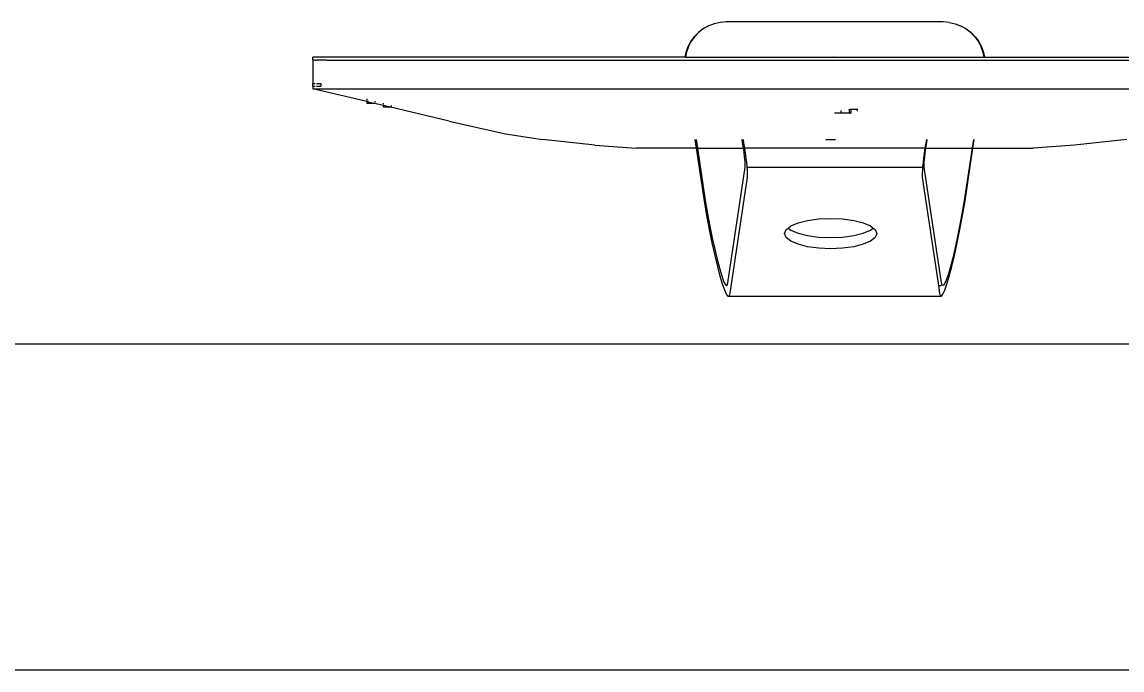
# Model space of a CAD drawing. Header units: millimetres. Extents: x 5625199 to 7433318, y -3316392 to -2552493.
# Drawn here: x 5805532 to 5806174, y -2586309 to -2585930 of the extents above; entities that cross this region are included whole.
import ezdxf

# ---------------------------------------------------------------- set-up
doc = ezdxf.new("R2010")
doc.units = ezdxf.units.MM
doc.layers.add('PL-活动家具', color=15, linetype='Continuous')

# ---------------------------------------------------------------- blocks, each defined once
blk = doc.blocks.new('GW21')
for p, q in [((5240312.15, -2566674.43), (5240309.04, -2566675.64)), ((5240312.28, -2566674.41), (5240312.15, -2566674.43)), ((5240315.61, -2566673.68), (5240312.28, -2566674.41)), ((5240319.14, -2566673.42), (5240315.61, -2566673.68)), ((5240445.92, -2566673.42), (5240319.14, -2566673.42)), ((5240449.45, -2566673.68), (5240445.92, -2566673.42)), ((5240449.45, -2566673.68), (5240452.77, -2566674.41)), ((5240452.77, -2566674.41), (5240452.9, -2566674.43)), ((5240452.9, -2566674.43), (5240456.02, -2566675.64)), ((5240302.94, -2566679.52), (5240300.47, -2566682.03)), ((5240303.24, -2566679.41), (5240300.82, -2566681.87)), ((5240305.75, -2566677.39), (5240302.94, -2566679.52)), ((5240306, -2566677.31), (5240303.24, -2566679.41)), ((5240308.84, -2566675.68), (5240305.75, -2566677.39)), ((5240309.04, -2566675.64), (5240306, -2566677.31)), ((5240309.04, -2566675.64), (5240308.84, -2566675.68)), ((5240456.02, -2566675.64), (5240459.05, -2566677.31)), ((5240456.02, -2566675.64), (5240456.21, -2566675.68)), ((5240456.21, -2566675.68), (5240459.3, -2566677.39)), ((5240459.05, -2566677.31), (5240461.81, -2566679.41)), ((5240459.3, -2566677.39), (5240462.12, -2566679.52)), ((5240461.81, -2566679.41), (5240464.24, -2566681.87)), ((5240462.12, -2566679.52), (5240464.59, -2566682.03)), ((5240298.38, -2566684.88), (5240296.74, -2566687.99)), ((5240298.77, -2566684.66), (5240297.16, -2566687.72)), ((5240300.47, -2566682.03), (5240298.38, -2566684.88)), ((5240300.82, -2566681.87), (5240298.77, -2566684.66)), ((5240464.24, -2566681.87), (5240466.28, -2566684.66)), ((5240464.59, -2566682.03), (5240466.67, -2566684.88)), ((5240466.28, -2566684.66), (5240467.9, -2566687.72)), ((5240466.67, -2566684.88), (5240468.32, -2566687.99)), ((5240295.56, -2566691.3), (5240295.02, -2566694.02)), ((5240296, -2566690.97), (5240295.39, -2566694.02)), ((5240296.74, -2566687.99), (5240295.56, -2566691.3)), ((5240297.16, -2566687.72), (5240296, -2566690.97)), ((5240467.9, -2566687.72), (5240469.05, -2566690.97)), ((5240468.32, -2566687.99), (5240469.5, -2566691.3)), ((5240469.05, -2566690.97), (5240469.66, -2566694.02)), ((5240469.5, -2566691.3), (5240470.03, -2566694.02)), ((5240077.73, -2566695.74), (5240077.73, -2566694.02)), ((5240295.02, -2566694.02), (5240077.73, -2566694.02)), ((5240077.73, -2566695.74), (5240077.73, -2566709.34)), ((5240079.2, -2566695.74), (5240077.73, -2566695.74)), ((5240079.2, -2566695.74), (5240080, -2566695.74)), ((5240085.88, -2566695.74), (5240080, -2566695.74)), ((5240085.88, -2566695.74), (5240676.33, -2566695.74)), ((5240295.39, -2566694.02), (5240295.02, -2566694.02)), ((5240295.39, -2566694.02), (5240381.73, -2566694.02)), ((5240381.73, -2566694.02), (5240381.7, -2566694.02)), ((5240381.73, -2566694.02), (5240383.33, -2566694.02)), ((5240383.36, -2566694.02), (5240383.33, -2566694.02)), ((5240383.33, -2566694.02), (5240469.66, -2566694.02)), ((5240470.03, -2566694.02), (5240469.66, -2566694.02)), ((5240470.03, -2566694.02), (5240687.33, -2566694.02)), ((5240077.73, -2566710.92), (5240077.73, -2566709.34)), ((5240077.73, -2566709.34), (5240079.2, -2566709.34)), ((5240077.73, -2566710.92), (5240079.2, -2566710.92)), ((5240077.73, -2566710.92), (5240077.73, -2566712.41)), ((5240077.73, -2566712.41), (5240077.82, -2566712.41)), ((5240109.32, -2566719.91), (5240077.82, -2566712.41)), ((5240077.82, -2566712.41), (5240687.23, -2566712.41)), ((5240080, -2566709.34), (5240082.49, -2566709.34)), ((5240080, -2566710.92), (5240082.49, -2566710.92)), ((5240082.49, -2566709.34), (5240082.49, -2566710.92)), ((5240109.32, -2566718.35), (5240109.32, -2566719.07)), ((5240109.32, -2566719.43), (5240109.32, -2566719.66)), ((5240110.26, -2566719.81), (5240109.32, -2566719.66)), ((5240109.32, -2566719.66), (5240109.32, -2566719.79)), ((5240114.05, -2566719.63), (5240114.05, -2566720.27)), ((5240109.32, -2566719.86), (5240109.32, -2566719.91)), ((5240109.32, -2566719.91), (5240114.05, -2566721.03)), ((5240109.32, -2566719.91), (5240109.32, -2566721.03)), ((5240109.99, -2566721.03), (5240109.32, -2566721.03)), ((5240110.39, -2566721.03), (5240109.99, -2566721.03)), ((5240110.79, -2566721.03), (5240110.39, -2566721.03)), ((5240113.38, -2566721.03), (5240110.79, -2566721.03)), ((5240114.05, -2566721.03), (5240113.38, -2566721.03)), ((5240114.05, -2566720.6), (5240114.05, -2566720.92)), ((5240114.05, -2566720.99), (5240114.05, -2566721.03)), ((5240118.84, -2566722.14), (5240114.05, -2566721.03)), ((5240118.84, -2566720.92), (5240118.84, -2566721.49)), ((5240118.84, -2566722.07), (5240118.84, -2566721.79)), ((5240118.84, -2566722.13), (5240119.28, -2566722.23)), ((5240118.84, -2566722.14), (5240119.28, -2566722.23)), ((5240118.84, -2566722.14), (5240118.84, -2566722.95)), ((5240118.84, -2566722.95), (5240122.12, -2566722.95)), ((5240122.12, -2566722.95), (5240119.28, -2566722.23)), ((5240120.37, -2566722.44), (5240121.45, -2566722.63)), ((5240121.45, -2566722.63), (5240122.5, -2566722.8)), ((5240122.12, -2566722.95), (5240122.29, -2566722.95)), ((5240157.43, -2566731.33), (5240122.29, -2566722.95)), ((5240122.49, -2566722.95), (5240122.9, -2566722.95)), ((5240122.5, -2566722.8), (5240123.52, -2566722.94)), ((5240122.9, -2566722.95), (5240123.52, -2566722.94)), ((5240123.52, -2566722.94), (5240123.55, -2566722.95)), ((5240123.57, -2566722.2), (5240123.57, -2566722.7)), ((5240386.35, -2566726.7), (5240386.35, -2566725.13)), ((5240391.11, -2566726.7), (5240391.11, -2566724.37)), ((5240391.64, -2566724.32), (5240392.05, -2566724.28)), ((5240392.05, -2566724.28), (5240395.88, -2566724.32)), ((5240392.05, -2566726.66), (5240392.05, -2566724.28)), ((5240395.88, -2566725.5), (5240395.88, -2566724.32)), ((5240157.43, -2566731.33), (5240190.26, -2566738.69)), ((5240386.35, -2566726.7), (5240382.48, -2566726.7)), ((5240391.11, -2566726.7), (5240386.35, -2566726.7)), ((5240391.11, -2566726.7), (5240391.83, -2566726.7)), ((5240190.26, -2566738.69), (5240211.87, -2566742.06)), ((5240242.46, -2566745.43), (5240211.87, -2566742.06)), ((5240301.83, -2566747.21), (5240301.06, -2566742.06)), ((5240301.57, -2566742.06), (5240302.34, -2566747.21)), ((5240328.77, -2566743.77), (5240328.47, -2566742.06)), ((5240329.11, -2566745.95), (5240328.77, -2566743.77)), ((5240328.98, -2566742.06), (5240329.34, -2566744.12)), ((5240329.34, -2566744.12), (5240329.82, -2566747.17)), ((5240377.31, -2566742.06), (5240380.13, -2566742.1)), ((5240380.13, -2566742.1), (5240382.95, -2566742.06)), ((5240435.72, -2566744.12), (5240435.23, -2566747.17)), ((5240436.07, -2566742.06), (5240435.72, -2566744.12)), ((5240435.94, -2566745.95), (5240436.29, -2566743.77)), ((5240436.29, -2566743.77), (5240436.58, -2566742.06)), ((5240463.49, -2566742.06), (5240462.72, -2566747.21)), ((5240463.22, -2566747.21), (5240463.99, -2566742.06)), ((5240553.18, -2566742.06), (5240522.59, -2566745.43)), ((5240242.46, -2566745.43), (5240266.58, -2566747.21)), ((5240301.83, -2566747.21), (5240266.58, -2566747.21)), ((5240306.42, -2566777.99), (5240301.83, -2566747.21)), ((5240302.34, -2566747.21), (5240301.83, -2566747.21)), ((5240302.34, -2566747.21), (5240306.89, -2566777.76)), ((5240302.34, -2566747.21), (5240329.3, -2566747.21)), ((5240329.3, -2566747.21), (5240329.11, -2566745.95)), ((5240329.43, -2566748.07), (5240329.3, -2566747.21)), ((5240329.83, -2566747.21), (5240329.3, -2566747.21)), ((5240329.7, -2566750.09), (5240329.43, -2566748.07)), ((5240329.93, -2566751.97), (5240329.7, -2566750.09)), ((5240329.82, -2566747.17), (5240329.83, -2566747.21)), ((5240329.83, -2566747.21), (5240330.26, -2566750.13)), ((5240435.23, -2566747.21), (5240329.83, -2566747.21)), ((5240330.26, -2566750.13), (5240330.64, -2566752.94)), ((5240434.8, -2566750.13), (5240434.42, -2566752.94)), ((5240435.23, -2566747.21), (5240434.8, -2566750.13)), ((5240435.13, -2566751.97), (5240435.35, -2566750.09)), ((5240435.23, -2566747.17), (5240435.23, -2566747.21)), ((5240435.23, -2566747.21), (5240435.75, -2566747.21)), ((5240435.35, -2566750.09), (5240435.63, -2566748.07)), ((5240435.63, -2566748.07), (5240435.75, -2566747.21)), ((5240435.75, -2566747.21), (5240435.94, -2566745.95)), ((5240435.75, -2566747.21), (5240462.72, -2566747.21)), ((5240462.72, -2566747.21), (5240458.17, -2566777.76)), ((5240458.63, -2566777.99), (5240463.22, -2566747.21)), ((5240462.72, -2566747.21), (5240463.22, -2566747.21)), ((5240463.22, -2566747.21), (5240498.47, -2566747.21)), ((5240522.59, -2566745.43), (5240498.47, -2566747.21)), ((5240320.16, -2566825.83), (5240330.23, -2566758.14)), ((5240330.1, -2566753.67), (5240329.93, -2566751.97)), ((5240330.22, -2566755.15), (5240330.1, -2566753.67)), ((5240330.28, -2566756.4), (5240330.22, -2566755.15)), ((5240330.23, -2566758.14), (5240330.29, -2566757.38)), ((5240330.29, -2566757.38), (5240330.28, -2566756.4)), ((5240330.64, -2566752.94), (5240330.95, -2566755.56)), ((5240330.95, -2566755.56), (5240331.2, -2566757.93)), ((5240331.2, -2566757.93), (5240331.21, -2566758.14)), ((5240331.21, -2566758.14), (5240331.36, -2566760.01)), ((5240331.21, -2566758.14), (5240433.84, -2566758.14)), ((5240433.84, -2566758.14), (5240433.69, -2566760.01)), ((5240433.86, -2566757.93), (5240433.84, -2566758.14)), ((5240433.84, -2566758.14), (5240434.82, -2566758.14)), ((5240434.1, -2566755.56), (5240433.86, -2566757.93)), ((5240434.42, -2566752.94), (5240434.1, -2566755.56)), ((5240434.76, -2566757.38), (5240434.77, -2566756.4)), ((5240434.82, -2566758.14), (5240434.76, -2566757.38)), ((5240434.77, -2566756.4), (5240434.83, -2566755.15)), ((5240444.89, -2566825.83), (5240434.82, -2566758.14)), ((5240434.83, -2566755.15), (5240434.95, -2566753.67)), ((5240434.95, -2566753.67), (5240435.13, -2566751.97)), ((5240331.39, -2566764.09), (5240321.3, -2566831.88)), ((5240331.36, -2566760.01), (5240331.45, -2566761.75)), ((5240331.46, -2566763.12), (5240331.39, -2566764.09)), ((5240331.45, -2566761.75), (5240331.46, -2566763.12)), ((5240433.6, -2566761.75), (5240433.59, -2566763.12)), ((5240433.59, -2566763.12), (5240433.67, -2566764.09)), ((5240433.69, -2566760.01), (5240433.6, -2566761.75)), ((5240433.67, -2566764.09), (5240443.08, -2566827.36)), ((5240307.91, -2566786.41), (5240306.42, -2566777.99)), ((5240306.89, -2566777.76), (5240308.25, -2566785.47)), ((5240458.17, -2566777.76), (5240456.8, -2566785.47)), ((5240457.15, -2566786.41), (5240458.63, -2566777.99)), ((5240309.46, -2566794.64), (5240307.91, -2566786.41)), ((5240308.25, -2566785.47), (5240309.63, -2566792.78)), ((5240361.09, -2566790.76), (5240366.67, -2566789.35)), ((5240366.67, -2566789.35), (5240373.16, -2566788.47)), ((5240373.16, -2566788.47), (5240380.13, -2566788.17)), ((5240380.13, -2566788.17), (5240387.1, -2566788.47)), ((5240387.1, -2566788.47), (5240393.6, -2566789.35)), ((5240393.6, -2566789.35), (5240399.18, -2566790.76)), ((5240456.8, -2566785.47), (5240455.42, -2566792.78)), ((5240455.59, -2566794.64), (5240457.15, -2566786.41)), ((5240311.05, -2566802.48), (5240309.46, -2566794.64)), ((5240309.63, -2566792.78), (5240311.05, -2566799.75)), ((5240353.2, -2566797.02), (5240354.12, -2566794.73)), ((5240354.12, -2566794.73), (5240355.33, -2566793.77)), ((5240355.33, -2566793.77), (5240356.81, -2566792.6)), ((5240355.33, -2566793.77), (5240356.81, -2566794.94)), ((5240356.81, -2566792.6), (5240361.09, -2566790.76)), ((5240356.81, -2566794.94), (5240361.09, -2566796.78)), ((5240399.18, -2566790.76), (5240403.46, -2566792.6)), ((5240399.18, -2566796.78), (5240403.46, -2566794.94)), ((5240403.46, -2566792.6), (5240404.94, -2566793.77)), ((5240403.46, -2566794.94), (5240404.94, -2566793.77)), ((5240404.94, -2566793.77), (5240406.15, -2566794.73)), ((5240406.15, -2566794.73), (5240407.07, -2566797.02)), ((5240454, -2566802.48), (5240455.59, -2566794.64)), ((5240455.42, -2566792.78), (5240454.01, -2566799.75)), ((5240311.05, -2566799.75), (5240312.46, -2566806.21)), ((5240312.64, -2566809.76), (5240311.05, -2566802.48)), ((5240354.12, -2566799.31), (5240353.2, -2566797.02)), ((5240356.81, -2566801.45), (5240354.12, -2566799.31)), ((5240361.09, -2566803.28), (5240356.81, -2566801.45)), ((5240361.09, -2566796.78), (5240366.67, -2566798.19)), ((5240366.67, -2566798.19), (5240373.16, -2566799.07)), ((5240373.16, -2566799.07), (5240380.13, -2566799.37)), ((5240380.13, -2566799.37), (5240387.1, -2566799.07)), ((5240387.1, -2566799.07), (5240393.6, -2566798.19)), ((5240393.6, -2566798.19), (5240399.18, -2566796.78)), ((5240403.46, -2566801.45), (5240399.18, -2566803.28)), ((5240406.15, -2566799.31), (5240403.46, -2566801.45)), ((5240407.07, -2566797.02), (5240406.15, -2566799.31)), ((5240452.41, -2566809.76), (5240454, -2566802.48)), ((5240454.01, -2566799.75), (5240452.59, -2566806.21)), ((5240312.46, -2566806.21), (5240313.84, -2566812.03)), ((5240366.67, -2566804.69), (5240361.09, -2566803.28)), ((5240373.16, -2566805.57), (5240366.67, -2566804.69)), ((5240380.13, -2566805.87), (5240373.16, -2566805.57)), ((5240387.1, -2566805.57), (5240380.13, -2566805.87)), ((5240393.6, -2566804.69), (5240387.1, -2566805.57)), ((5240399.18, -2566803.28), (5240393.6, -2566804.69)), ((5240452.59, -2566806.21), (5240451.22, -2566812.03)), ((5240314.2, -2566816.31), (5240312.64, -2566809.76)), ((5240313.84, -2566812.03), (5240315.15, -2566817.06)), ((5240451.22, -2566812.03), (5240449.9, -2566817.06)), ((5240450.86, -2566816.31), (5240452.41, -2566809.76)), ((5240315.67, -2566821.97), (5240314.2, -2566816.31)), ((5240315.15, -2566817.06), (5240316.37, -2566821.2)), ((5240317.04, -2566826.62), (5240315.67, -2566821.97)), ((5240316.37, -2566821.2), (5240317.46, -2566824.33)), ((5240448.69, -2566821.2), (5240447.59, -2566824.33)), ((5240448.01, -2566826.62), (5240449.38, -2566821.97)), ((5240449.9, -2566817.06), (5240448.69, -2566821.2)), ((5240449.38, -2566821.97), (5240450.86, -2566816.31)), ((5240318.28, -2566830.16), (5240317.04, -2566826.62)), ((5240317.46, -2566824.33), (5240318.41, -2566826.4)), ((5240318.41, -2566826.4), (5240319.18, -2566827.36)), ((5240319.18, -2566827.36), (5240319.76, -2566827.18)), ((5240319.76, -2566827.18), (5240320.16, -2566825.83)), ((5240443.08, -2566827.36), (5240444.61, -2566827.36)), ((5240443.08, -2566827.36), (5240443.76, -2566831.88)), ((5240445.29, -2566827.18), (5240444.89, -2566825.83)), ((5240445.87, -2566827.36), (5240445.29, -2566827.18)), ((5240446.65, -2566826.4), (5240445.87, -2566827.36)), ((5240447.59, -2566824.33), (5240446.65, -2566826.4)), ((5240446.78, -2566830.16), (5240448.01, -2566826.62)), ((5240319.34, -2566832.49), (5240318.28, -2566830.16)), ((5240320.21, -2566833.56), (5240319.34, -2566832.49)), ((5240320.87, -2566833.36), (5240320.21, -2566833.56)), ((5240320.21, -2566833.56), (5240444.84, -2566833.56)), ((5240321.3, -2566831.88), (5240320.87, -2566833.36)), ((5240443.76, -2566831.88), (5240444.19, -2566833.36)), ((5240444.19, -2566833.36), (5240444.84, -2566833.56)), ((5240444.84, -2566833.56), (5240445.72, -2566832.49)), ((5240445.72, -2566832.49), (5240446.78, -2566830.16)), ((5238927.85, -2566861.45), (5241578.25, -2566861.45)), ((5238927.85, -2567051.97), (5241578.25, -2567051.97))]:
    blk.add_line(p, q)

msp = doc.modelspace()

# ---------------------------------------------------------------- block references
at = {"layer": 'PL-活动家具', "color": 255}
msp.add_blockref('GW21', (565624, -19256.86), dxfattribs=at)

doc.saveas('drawing.dxf')
